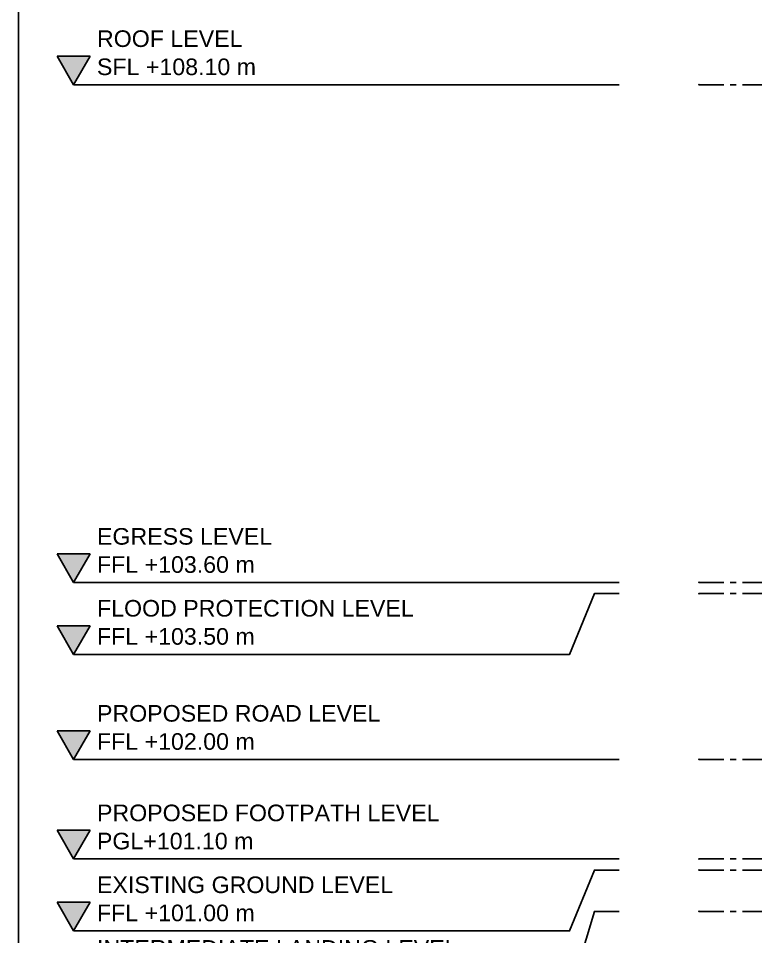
# Model space of a CAD drawing. Header units: millimetres. Extents: x -25371 to 2282244, y -90657 to 147824.
# Drawn here: x 1866299 to 1872964, y -4175 to 4127 of the extents above; entities that cross this region are included whole.
import ezdxf

# ---------------------------------------------------------------- set-up
doc = ezdxf.new("R2010")
doc.units = ezdxf.units.MM
doc.linetypes.add('CENTER', pattern=[50.8, 31.75, -6.35, 6.35, -6.35])
doc.linetypes.add('TA_GL_000.90000', pattern=[2.475, 0.9, -0.225, 0.225, -0.225, 0.9])
for name, color, linetype in [('000 - 0_SYM_DWG_GRIDLINE_MAIN_COLOR_251', 7, 'Continuous'), ('000 - 0_SYM_DWG_LEVEL_MAIN_COLOR_2', 7, 'Continuous'), ('000 - 0_SYM_DWG_LEVEL_TEXT', 7, 'Continuous'), ('000 - GRID', 7, 'CENTER')]:
    doc.layers.add(name, color=color, linetype=linetype)
doc.styles.add('Arial_1', font='arial.ttf', dxfattribs={"height": 400})
doc.styles.add('TA', font='', dxfattribs={"height": 4.5})
doc.styles.get('TA').set_extended_font_data('Cordia New')

# ---------------------------------------------------------------- blocks, each defined once
blk = doc.blocks.new('A$C7fb6dcac')
at = {"layer": 'Defpoints', "color": 7}
blk.add_lwpolyline([(6587.5, -444), (5812.5, -444), (5812.5, 0), (6587.5, 0)], close=True, dxfattribs=at)
blk = doc.blocks.new('*U967')
at = {"layer": '000 - 0_SYM_DWG_LEVEL_MAIN_COLOR_2'}
blk.add_hatch(color=7, dxfattribs=at).paths.add_polyline_path([(-110.08, 5.18), (-113.07, 0), (-116.06, 5.18)])
at = {"color": 7}
blk.add_point((0, 0), dxfattribs=at)
at = {"layer": '000 - 0_SYM_DWG_GRIDLINE_MAIN_COLOR_251', "color": 7}
blk.add_lwpolyline([(-113.07, 0), (-23.4, 0), (-18.9, 0), (-14.4, 0)], dxfattribs=at)
at = {"layer": '000 - 0_SYM_DWG_LEVEL_MAIN_COLOR_2', "color": 7, "lineweight": 25}
for p, q in [((-110.08, 5.18), (-116.06, 5.18)), ((-116.06, 5.18), (-113.07, 0)), ((-113.07, 0), (-110.08, 5.18))]:
    blk.add_line(p, q, dxfattribs=at)
at = {"layer": '000 - 0_SYM_DWG_LEVEL_TEXT', "color": 7, "style": 'Arial_1'}
for tag, p in [('LV_NAME_1', (-108.84, 11.92)), ('LV_NAME_2', (-108.85, 6.83)), ('LV_NAME_3', (-108.86, 1.74))]:
    blk.add_attdef(tag, p, '', height=3, dxfattribs=at)
blk = doc.blocks.new('*U971')
at = {"layer": '000 - 0_SYM_DWG_LEVEL_MAIN_COLOR_2'}
blk.add_hatch(color=7, dxfattribs=at).paths.add_polyline_path([(-110.08, -5.82), (-113.07, -11), (-116.06, -5.82)])
at = {"color": 7}
blk.add_point((0, 0), dxfattribs=at)
at = {"layer": '000 - 0_SYM_DWG_GRIDLINE_MAIN_COLOR_251', "color": 7}
blk.add_lwpolyline([(-113.07, -11), (-23.4, -11), (-18.9, 0), (-14.4, 0)], dxfattribs=at)
at = {"layer": '000 - 0_SYM_DWG_LEVEL_MAIN_COLOR_2', "color": 7, "lineweight": 25}
for p, q in [((-110.08, -5.82), (-116.06, -5.82)), ((-116.06, -5.82), (-113.07, -11)), ((-113.07, -11), (-110.08, -5.82))]:
    blk.add_line(p, q, dxfattribs=at)
at = {"layer": '000 - 0_SYM_DWG_LEVEL_TEXT', "color": 7, "style": 'Arial_1'}
for tag, p in [('LV_NAME_1', (-108.84, 0.92)), ('LV_NAME_2', (-108.85, -4.17)), ('LV_NAME_3', (-108.86, -9.26))]:
    blk.add_attdef(tag, p, '', height=3, dxfattribs=at)
blk = doc.blocks.new('*U970')
at = {"layer": '000 - 0_SYM_DWG_LEVEL_MAIN_COLOR_2'}
blk.add_hatch(color=7, dxfattribs=at).paths.add_polyline_path([(-110.08, 5.18), (-113.07, 0), (-116.06, 5.18)])
at = {"color": 7}
blk.add_point((0, 0), dxfattribs=at)
at = {"layer": '000 - 0_SYM_DWG_GRIDLINE_MAIN_COLOR_251', "color": 7}
blk.add_lwpolyline([(-113.07, 0), (-23.4, 0), (-18.9, 0), (-14.4, 0)], dxfattribs=at)
at = {"layer": '000 - 0_SYM_DWG_LEVEL_MAIN_COLOR_2', "color": 7, "lineweight": 25}
for p, q in [((-110.08, 5.18), (-116.06, 5.18)), ((-116.06, 5.18), (-113.07, 0)), ((-113.07, 0), (-110.08, 5.18))]:
    blk.add_line(p, q, dxfattribs=at)
at = {"layer": '000 - 0_SYM_DWG_LEVEL_TEXT', "color": 7, "style": 'Arial_1'}
for tag, p in [('LV_NAME_1', (-108.84, 11.92)), ('LV_NAME_2', (-108.85, 6.83)), ('LV_NAME_3', (-108.86, 1.74))]:
    blk.add_attdef(tag, p, '', height=3, dxfattribs=at)
blk = doc.blocks.new('*U969')
at = {"layer": '000 - 0_SYM_DWG_LEVEL_MAIN_COLOR_2'}
blk.add_hatch(color=7, dxfattribs=at).paths.add_polyline_path([(-110.08, -5.82), (-113.07, -11), (-116.06, -5.82)])
at = {"color": 7}
blk.add_point((0, 0), dxfattribs=at)
at = {"layer": '000 - 0_SYM_DWG_GRIDLINE_MAIN_COLOR_251', "color": 7}
blk.add_lwpolyline([(-113.07, -11), (-23.4, -11), (-18.9, 0), (-14.4, 0)], dxfattribs=at)
at = {"layer": '000 - 0_SYM_DWG_LEVEL_MAIN_COLOR_2', "color": 7, "lineweight": 25}
for p, q in [((-110.08, -5.82), (-116.06, -5.82)), ((-116.06, -5.82), (-113.07, -11)), ((-113.07, -11), (-110.08, -5.82))]:
    blk.add_line(p, q, dxfattribs=at)
at = {"layer": '000 - 0_SYM_DWG_LEVEL_TEXT', "color": 7, "style": 'Arial_1'}
for tag, p in [('LV_NAME_1', (-108.84, 0.92)), ('LV_NAME_2', (-108.85, -4.17)), ('LV_NAME_3', (-108.86, -9.26))]:
    blk.add_attdef(tag, p, '', height=3, dxfattribs=at)
blk = doc.blocks.new('*U968')
at = {"layer": '000 - 0_SYM_DWG_LEVEL_MAIN_COLOR_2'}
blk.add_hatch(color=7, dxfattribs=at).paths.add_polyline_path([(-110.08, -9.82), (-113.07, -15), (-116.06, -9.82)])
at = {"color": 7}
blk.add_point((0, 0), dxfattribs=at)
at = {"layer": '000 - 0_SYM_DWG_GRIDLINE_MAIN_COLOR_251', "color": 7}
blk.add_lwpolyline([(-113.07, -15), (-23.4, -15), (-18.9, 0), (-14.4, 0)], dxfattribs=at)
at = {"layer": '000 - 0_SYM_DWG_LEVEL_MAIN_COLOR_2', "color": 7, "lineweight": 25}
for p, q in [((-110.08, -9.82), (-116.06, -9.82)), ((-116.06, -9.82), (-113.07, -15)), ((-113.07, -15), (-110.08, -9.82))]:
    blk.add_line(p, q, dxfattribs=at)
at = {"layer": '000 - 0_SYM_DWG_LEVEL_TEXT', "color": 7, "style": 'Arial_1'}
for tag, p in [('LV_NAME_1', (-108.84, -3.08)), ('LV_NAME_2', (-108.85, -8.17)), ('LV_NAME_3', (-108.86, -13.26))]:
    blk.add_attdef(tag, p, '', height=3, dxfattribs=at)
blk = doc.blocks.new('*U974')
at = {"layer": '000 - 0_SYM_DWG_GRIDLINE_MAIN_COLOR_251', "color": 7, "linetype": 'ByBlock', "ltscale": 5}
blk.add_line((20, 0), (-588.5, 0), dxfattribs=at)
at = {"color": 7, "style": 'TA', "flags": 1}
blk.add_attdef('LOCATION', (6, -6), '', height=4.5, rotation=270, dxfattribs=at)
blk = doc.blocks.new('C-1-VS01_REV00_20260616-141122_ELEVATION_4_DIMS')
at = {"color": 7, "xscale": 50, "yscale": 50, "zscale": 50}
for name, p, values in [('*U967', (-1175.4, 108100), {'LV_NAME_2': 'ROOF LEVEL', 'LV_NAME_3': 'SFL +108.10 m'}), ('*U967', (-1175.4, 103600), {'LV_NAME_2': 'EGRESS LEVEL', 'LV_NAME_3': 'FFL +103.60 m'}), ('*U971', (-1175.4, 103500), {'LV_NAME_2': 'FLOOD PROTECTION LEVEL', 'LV_NAME_3': 'FFL +103.50 m'}), ('*U970', (-1175.4, 102000), {'LV_NAME_2': 'PROPOSED ROAD LEVEL', 'LV_NAME_3': 'FFL +102.00 m'}), ('*U970', (-1175.4, 101100), {'LV_NAME_2': 'PROPOSED FOOTPATH LEVEL', 'LV_NAME_3': 'PGL+101.10 m'}), ('*U969', (-1175.4, 101000), {'LV_NAME_2': 'EXISTING GROUND LEVEL', 'LV_NAME_3': 'FFL +101.00 m'}), ('*U968', (-1175.4, 100625), {'LV_NAME_2': 'INTERMEDIATE LANDING LEVEL', 'LV_NAME_3': 'FFL +100.63 m'})]:
    blk.add_blockref(name, p, dxfattribs=at).add_auto_attribs(values)
at = {"layer": '000 - GRID', "color": 7, "linetype": 'TA_GL_000.90000', "xscale": 50.00000000000004, "yscale": 50.00000000000004, "zscale": 50.00000000000004, "rotation": 180}
for p in [(-175.4, 108100), (-175.4, 103600), (-175.4, 103500), (-175.4, 102000), (-175.4, 101100), (-175.4, 101000), (-175.4, 100625)]:
    blk.add_blockref('*U974', p, dxfattribs=at)

msp = doc.modelspace()

# ---------------------------------------------------------------- block references
at = {"color": 7, "xscale": 50, "yscale": 50, "zscale": 50}
msp.add_blockref('A$C7fb6dcac', (1575673.68, 10572.622), dxfattribs=at)
at = {"color": 7}
msp.add_blockref('C-1-VS01_REV00_20260616-141122_ELEVATION_4_DIMS', (1873627.43, -104572.744), dxfattribs=at)

doc.saveas('drawing.dxf')
